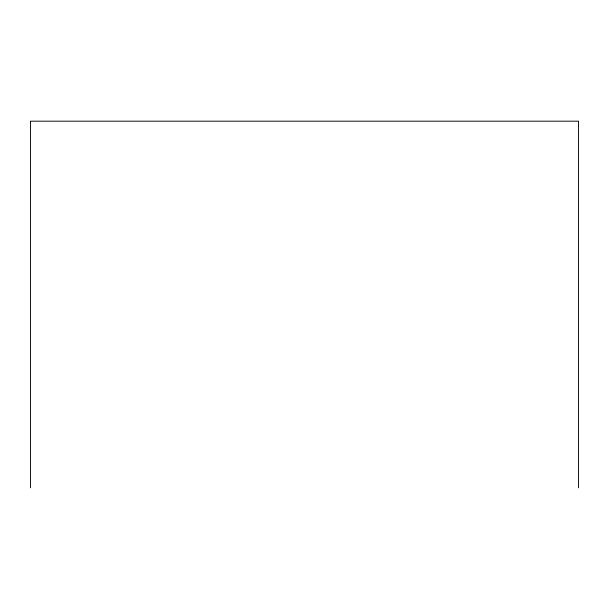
<?xml version="1.0" encoding="UTF-8"?>
<svg xmlns="http://www.w3.org/2000/svg" width="609" height="609" viewBox="0 0 609 609"><rect width="100%" height="100%" fill="white"/><g stroke="black" fill="none" stroke-linecap="round" stroke-linejoin="round"><path stroke-width="0.91" d="M578.55 487.817L578.55 121.183L30.45 121.183L30.45 487.817"/></g></svg>
